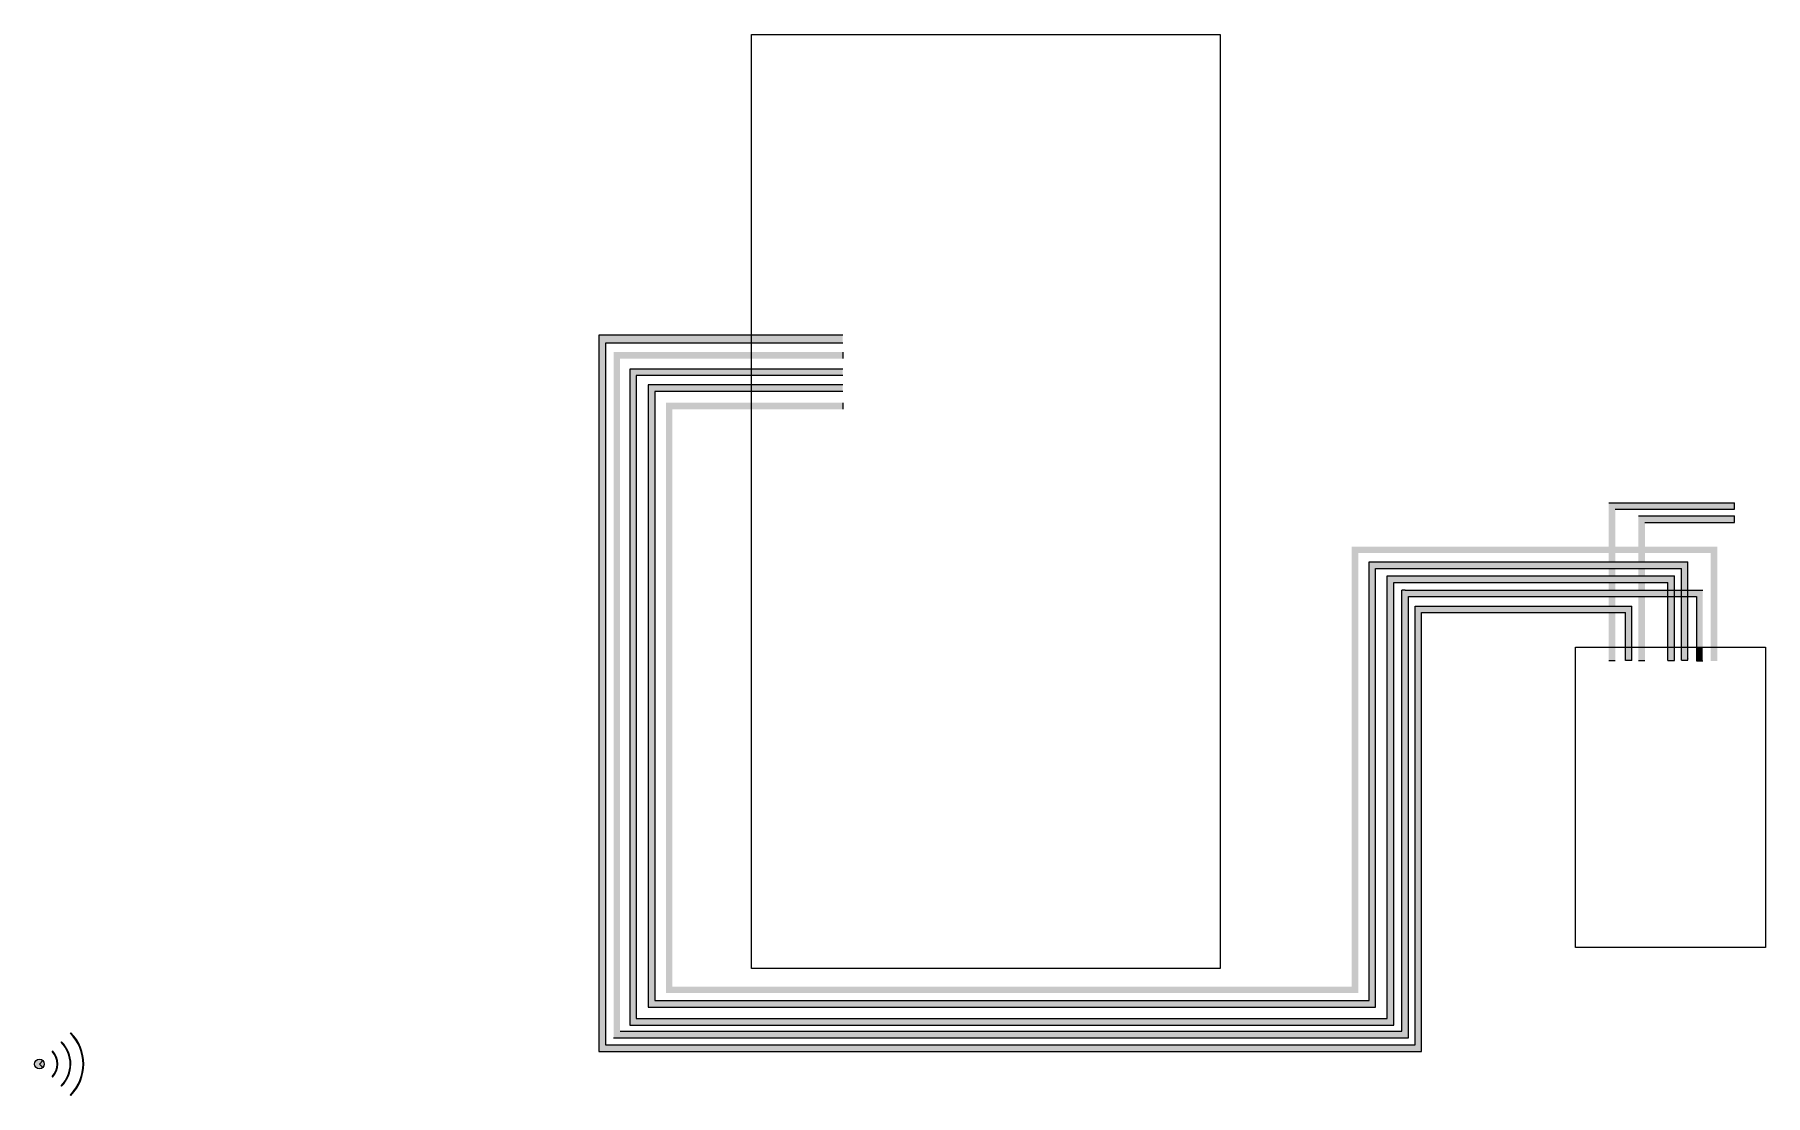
# Model space of a CAD drawing. Header units: millimetres. Extents: x 2.3 to 55.9, y 1.5 to 34.3.
import ezdxf

# ---------------------------------------------------------------- set-up
doc = ezdxf.new("R2010")
doc.units = ezdxf.units.MM
doc.header["$XCLIPFRAME"] = 0
doc.layers.add('Images', color=7, linetype='Continuous')
picture_1 = doc.add_image_def('image1.jpg', size_in_pixel=(426, 638))
picture_2 = doc.add_image_def('image2.jpg', size_in_pixel=(395, 250))

msp = doc.modelspace()

# ---------------------------------------------------------------- hatches: boundary and pattern name
at = {"true_color": 0xf4ee51}
h = msp.add_hatch(color=41, dxfattribs=at)
h.dxf.hatch_style = 1
h.paths.add_polyline_path([(45.248, 16.457), (51.556, 16.457), (51.556, 15.387), (51.756, 15.387), (51.756, 16.657), (45.048, 16.657), (45.048, 3.092), (20.004, 3.092), (20.004, 24.788), (24.525, 24.788), (24.525, 25.027), (19.804, 25.027), (19.804, 2.892), (45.248, 2.892)])
h.paths.add_polyline_path([(51.756, 15.387), (51.556, 15.387), (51.556, 14.974), (51.756, 14.974)], flags=17)
h.paths.add_polyline_path([(27.348, 25.027), (24.525, 25.027), (24.525, 24.788), (27.348, 24.788)], flags=17)
at = {"true_color": 0x58ba48}
h = msp.add_hatch(color=85, dxfattribs=at)
h.dxf.hatch_style = 1
h.paths.add_polyline_path([(44.844, 16.953), (53.751, 16.953), (53.751, 15.387), (53.951, 15.387), (53.951, 17.153), (44.744, 17.153), (44.644, 17.153), (44.644, 17.053), (44.644, 3.514), (20.457, 3.514), (20.457, 24.307), (24.525, 24.307), (24.525, 24.507), (20.257, 24.507), (20.257, 3.314), (44.844, 3.314)])
h = msp.add_hatch(color=85, dxfattribs=at)
h.dxf.hatch_style = 1
h.paths.add_polyline_path([(24.525, 24.507), (24.525, 24.307), (27.348, 24.307), (27.348, 24.507)])
at = {"true_color": 0xa953a0}
h = msp.add_hatch(color=215, dxfattribs=at)
h.dxf.hatch_style = 1
h.paths.add_polyline_path([(44.392, 17.389), (52.871, 17.389), (52.871, 17.153), (53.071, 17.153), (53.071, 17.589), (44.192, 17.589), (44.192, 3.906), (20.957, 3.906), (20.957, 23.78), (24.525, 23.78), (24.525, 23.98), (20.757, 23.98), (20.757, 3.706), (44.392, 3.706)])
h.paths.add_polyline_path([(53.071, 16.953), (52.871, 16.953), (52.871, 15.387), (53.071, 15.387)], flags=17)
h.paths.add_polyline_path([(53.071, 17.153), (52.871, 17.153), (52.871, 16.953), (53.071, 16.953)], flags=17)
h.paths.add_polyline_path([(53.071, 15.387), (52.871, 15.387), (52.871, 14.971), (53.071, 14.971)], flags=17)
h = msp.add_hatch(color=215, dxfattribs=at)
h.dxf.hatch_style = 1
h.paths.add_polyline_path([(27.348, 23.98), (24.525, 23.98), (24.525, 23.78), (27.348, 23.78)])
h = msp.add_hatch(color=4)
h.dxf.hatch_style = 1
h.paths.add_polyline_path([(24.525, 23.492), (21.329, 23.492), (21.329, 4.26), (43.829, 4.26), (43.829, 17.82), (53.291, 17.82), (53.291, 17.153), (53.491, 17.153), (53.491, 18.02), (43.629, 18.02), (43.629, 4.46), (21.529, 4.46), (21.529, 23.292), (24.525, 23.292)])
h.paths.add_polyline_path([(53.491, 17.153), (53.291, 17.153), (53.291, 16.953), (53.491, 16.953)], flags=17)
h.paths.add_polyline_path([(53.491, 16.953), (53.291, 16.953), (53.291, 15.387), (53.491, 15.387)], flags=17)
h.paths.add_polyline_path([(53.491, 15.387), (53.291, 15.387), (53.291, 14.983), (53.491, 14.983)], flags=17)
h.paths.add_polyline_path([(27.348, 23.492), (24.525, 23.492), (24.525, 23.292), (27.348, 23.292)], flags=17)
at = {"true_color": 0xf8991e}
h = msp.add_hatch(color=30, dxfattribs=at)
h.dxf.hatch_style = 1
h.paths.add_polyline_path([(54.396, 18.494), (43.09, 18.494), (43.09, 4.892), (22.078, 4.892), (22.078, 22.741), (24.525, 22.741), (24.525, 22.941), (21.878, 22.941), (21.878, 4.692), (43.29, 4.692), (43.29, 18.294), (54.196, 18.294), (54.196, 15.387), (54.396, 15.387)])
h = msp.add_hatch(color=30, dxfattribs=at)
h.dxf.hatch_style = 1
h.paths.add_polyline_path([(27.348, 22.941), (24.525, 22.941), (24.525, 22.741), (27.348, 22.741)])
h.paths.add_polyline_path([(54.396, 15.387), (54.196, 15.387), (54.196, 14.964), (54.396, 14.964)])
at = {"true_color": 0xcd2027}
h = msp.add_hatch(color=242, dxfattribs=at)
h.dxf.hatch_style = 1
h.paths.add_polyline_path([(54.927, 19.849), (51.04, 19.849), (51.04, 18.02), (51.24, 18.02), (51.24, 19.649), (54.927, 19.649)])
h.paths.add_polyline_path([(51.24, 17.82), (51.04, 17.82), (51.04, 17.589), (51.24, 17.589)])
h.paths.add_polyline_path([(51.24, 17.389), (51.04, 17.389), (51.04, 17.153), (51.24, 17.153)])
h.paths.add_polyline_path([(51.24, 16.953), (51.04, 16.953), (51.04, 16.657), (51.24, 16.657)])
h.paths.add_polyline_path([(51.24, 16.457), (51.04, 16.457), (51.04, 15.387), (51.24, 15.387)])
h.paths.add_polyline_path([(51.24, 15.387), (51.04, 15.387), (51.04, 14.973), (51.24, 14.973)])
at = {"true_color": 0x000000}
h = msp.add_hatch(color=18, dxfattribs=at)
h.dxf.hatch_style = 1
h.paths.add_polyline_path([(54.929, 19.443), (51.959, 19.443), (51.959, 18.02), (52.159, 18.02), (52.159, 19.243), (54.929, 19.243)])
h.paths.add_polyline_path([(52.159, 16.953), (51.959, 16.953), (51.959, 15.387), (52.159, 15.387)])
h.paths.add_polyline_path([(52.159, 17.389), (51.959, 17.389), (51.959, 17.153), (52.159, 17.153)])
h.paths.add_polyline_path([(52.159, 17.82), (51.959, 17.82), (51.959, 17.589), (52.159, 17.589)])
h.paths.add_polyline_path([(52.159, 15.387), (51.959, 15.387), (51.959, 14.972), (52.159, 14.972)])
at = {"true_color": 0x58ba48}
h = msp.add_hatch(color=85, dxfattribs=at)
h.dxf.hatch_style = 1
h.paths.add_polyline_path([(53.951, 15.387), (53.751, 15.387), (53.751, 14.967), (53.951, 14.967)])
h = msp.add_hatch(color=256)
h.dxf.hatch_style = 1
h.paths.add_polyline_path([(2.606, 2.606, 0.670283), (2.349, 2.501, 0.668179), (2.605, 2.395), (2.5, 2.5)])
h.paths.add_polyline_path([(2.606, 2.606), (2.5, 2.5), (2.605, 2.395, 0.198912), (2.649, 2.501, 0.197402)])
h.paths.add_polyline_path([(2.903, 2.903), (2.889, 2.889, -0.1985), (3.049, 2.501, -0.198912), (2.888, 2.112), (2.902, 2.098, 0.198912), (3.069, 2.501, 0.198515)])
h.paths.add_polyline_path([(3.469, 2.501, 0.198679), (3.186, 3.186), (3.172, 3.172, -0.198674), (3.449, 2.501, -0.198912), (3.171, 1.829), (3.185, 1.815, 0.198912)])
h.paths.add_polyline_path([(3.869, 2.501, 0.198747), (3.469, 3.469), (3.455, 3.455, -0.198744), (3.849, 2.501, -0.198912), (3.454, 1.546), (3.468, 1.532, 0.198912)])

# ---------------------------------------------------------------- linework, layer by layer
for p, q in [((19.804, 25.027), (19.804, 2.892)), ((27.348, 25.027), (19.804, 25.027)), ((27.348, 24.788), (20.004, 24.788)), ((20.004, 24.788), (20.004, 3.092)), ((27.348, 24.507), (27.348, 24.307)), ((27.348, 23.98), (20.757, 23.98)), ((20.757, 23.98), (20.757, 3.706)), ((27.348, 23.78), (20.957, 23.78)), ((20.957, 23.78), (20.957, 3.906)), ((27.348, 23.492), (21.329, 23.492)), ((21.329, 23.492), (21.329, 4.26)), ((21.529, 23.292), (21.529, 4.46)), ((27.348, 23.292), (21.529, 23.292)), ((27.348, 22.941), (27.348, 22.741)), ((51.04, 19.849), (54.927, 19.849)), ((54.927, 19.649), (54.927, 19.849)), ((51.24, 19.649), (54.927, 19.649)), ((51.959, 19.443), (54.929, 19.443)), ((54.929, 19.243), (54.929, 19.443)), ((52.159, 19.243), (54.929, 19.243)), ((43.629, 18.02), (53.491, 18.02)), ((43.629, 4.46), (43.629, 18.02)), ((43.829, 4.26), (43.829, 17.82)), ((43.829, 17.82), (53.291, 17.82)), ((53.291, 14.983), (53.291, 17.82)), ((53.491, 14.983), (53.491, 18.02)), ((44.192, 17.589), (53.071, 17.589)), ((44.192, 3.906), (44.192, 17.589)), ((44.392, 3.706), (44.392, 17.389)), ((44.392, 17.389), (52.871, 17.389)), ((44.644, 17.053), (44.644, 17.153)), ((44.744, 17.153), (44.644, 17.153)), ((44.744, 17.153), (53.951, 17.153)), ((52.871, 14.971), (52.871, 17.389)), ((53.071, 14.971), (53.071, 17.589)), ((44.644, 3.514), (44.644, 17.053)), ((44.844, 3.314), (44.844, 16.953)), ((44.844, 16.953), (53.751, 16.953)), ((45.048, 3.092), (45.048, 16.657)), ((45.048, 16.657), (51.756, 16.657)), ((51.756, 14.974), (51.756, 16.657)), ((53.751, 16.953), (53.751, 14.967)), ((45.248, 16.457), (51.556, 16.457)), ((45.248, 2.892), (45.248, 16.457)), ((51.556, 14.974), (51.556, 16.457)), ((53.506, 15.029), (53.506, 15.029)), ((51.04, 14.973), (51.24, 14.973)), ((51.756, 14.974), (51.556, 14.974)), ((51.959, 14.972), (52.159, 14.972)), ((52.871, 14.971), (53.071, 14.971)), ((53.291, 14.983), (53.491, 14.983)), ((53.751, 14.967), (53.951, 14.967)), ((21.529, 4.46), (43.629, 4.46)), ((20.957, 3.906), (44.192, 3.906)), ((21.329, 4.26), (43.829, 4.26)), ((3.455, 3.455), (3.469, 3.469)), ((20.257, 3.314), (44.844, 3.314)), ((20.457, 3.514), (44.644, 3.514)), ((20.757, 3.706), (44.392, 3.706)), ((2.889, 2.889), (2.903, 2.903)), ((3.172, 3.172), (3.186, 3.186)), ((19.804, 2.892), (45.248, 2.892)), ((20.004, 3.092), (45.048, 3.092)), ((2.5, 2.5), (2.606, 2.606)), ((2.5, 2.5), (2.605, 2.395)), ((2.888, 2.112), (2.902, 2.098)), ((3.171, 1.829), (3.185, 1.815)), ((3.454, 1.546), (3.468, 1.532))]:
    msp.add_line(p, q)
msp.add_circle((2.499, 2.501), 0.15)
for radius, end in [(1.35, 44.963), (1.37, 44.9635), (0.55, 44.9091), (0.57, 44.9123), (0.95, 44.9474), (0.97, 44.9485)]:
    msp.add_arc((2.499, 2.501), radius, 315, end)

# ---------------------------------------------------------------- pictures from other files: only their frames are drawn
at = {"layer": 'Images'}
image = msp.add_image(picture_1, insert=(20.743, 3.778), size_in_units=(22.17, 33.203), dxfattribs=at)
image.set_boundary_path([(72.17, 50.594), (350.636, 605.293)])
image = msp.add_image(picture_2, insert=(50.012, 15.387), size_in_units=(9.281, 5.874), rotation=-90, dxfattribs=at)
image.dxf.flags = 7

doc.saveas('drawing.dxf')
